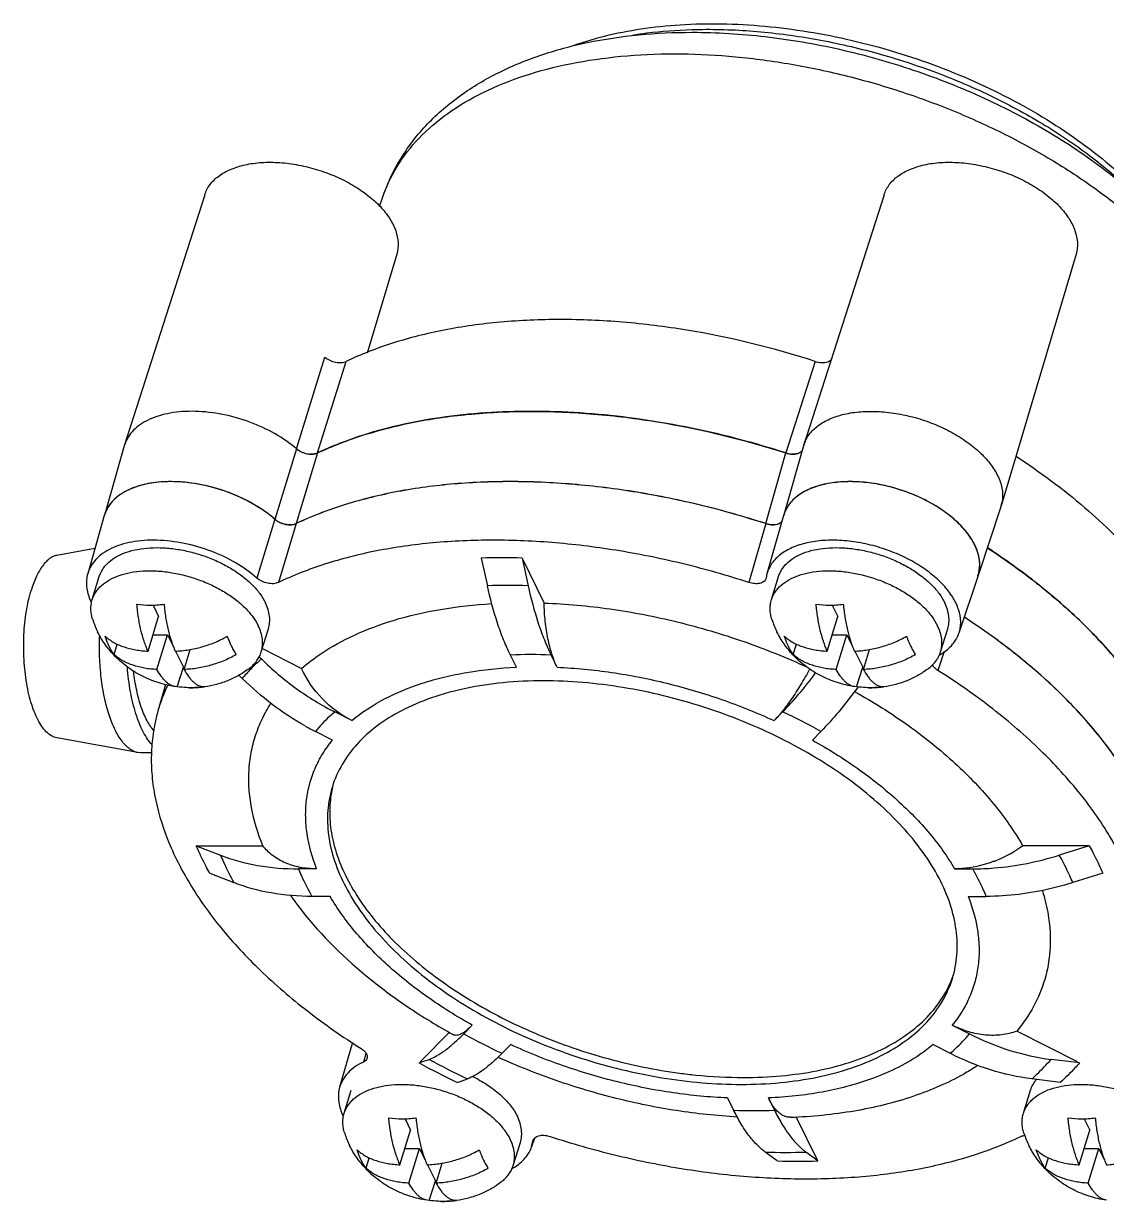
# Model space of a CAD drawing. Header units: millimetres. Extents: x 349 to 632, y 13 to 212.
# Drawn here: x 525.94 to 562.65, y 60.75 to 100.66 of the extents above; entities that cross this region are included whole.
import ezdxf

# ---------------------------------------------------------------- set-up
doc = ezdxf.new("R2010")
doc.units = ezdxf.units.MM
doc.header["$LTSCALE"] = 16.335
doc.layers.get('0').update_dxf_attribs({"linetype": 'CONTINUOUS'})
doc.layers.add('02___PRT_ALL_AXES', color=7, linetype='CONTINUOUS')
doc.layers.add('ALL_DRAFTS', color=7, linetype='CONTINUOUS')

msp = doc.modelspace()

# ---------------------------------------------------------------- linework, layer by layer
at = {"color": 7, "linetype": 'Continuous'}
for p, q in [((535.195, 86.25), (536.16, 89.355)), ((535.909, 86.109), (536.879, 89.212)), ((552.781, 89.212), (551.784, 86.109)), ((535.195, 86.25), (534.464, 83.858)), ((535.909, 86.109), (535.184, 83.714)), ((551.101, 83.714), (551.784, 86.109)), ((534.464, 83.86), (533.855, 81.867)), ((535.184, 83.716), (534.58, 81.719)), ((551.099, 83.716), (550.53, 81.719)), ((541.458, 82.548), (541.664, 81.609)), ((542.839, 82.548), (543.588, 81.023)), ((542.839, 82.548), (543.045, 81.609)), ((551.11, 81.867), (551.106, 81.845)), ((551.143, 82.019), (551.11, 81.867)), ((530.332, 80.951), (530.522, 80.563)), ((553.358, 80.951), (553.549, 80.563)), ((530.161, 79.394), (530.522, 80.563)), ((553.188, 79.394), (553.549, 80.563)), ((530.33, 79.941), (530.827, 79.941)), ((530.466, 78.772), (530.827, 79.941)), ((530.827, 79.941), (531.009, 79.571)), ((553.357, 79.941), (553.854, 79.941)), ((553.493, 78.772), (553.854, 79.941)), ((553.854, 79.941), (554.036, 79.571)), ((529.01, 79.275), (529.119, 79.629)), ((531.387, 78.772), (531.596, 79.448)), ((534.037, 79.482), (535.368, 78.807)), ((552.036, 79.275), (552.145, 79.629)), ((554.414, 78.772), (554.623, 79.448)), ((531.096, 79.394), (531.361, 78.853)), ((533.93, 79.205), (534.007, 79.128)), ((542.647, 78.847), (542.444, 79.262)), ((544.029, 78.847), (543.825, 79.262)), ((554.122, 79.394), (554.388, 78.853)), ((557.155, 79.381), (556.936, 78.74)), ((531.155, 78.187), (531.361, 78.853)), ((531.361, 78.853), (531.412, 78.853)), ((554.182, 78.187), (554.388, 78.853)), ((554.388, 78.853), (554.439, 78.853)), ((533.244, 78.577), (533.354, 78.469)), ((531.155, 78.187), (531.083, 78.192)), ((554.182, 78.187), (554.109, 78.192)), ((554.223, 78.171), (554.211, 78.155)), ((537.068, 77.039), (536.489, 77.333)), ((551.383, 77.039), (551.674, 77.333)), ((536.414, 76.38), (535.835, 76.674)), ((552.683, 76.38), (552.974, 76.674)), ((531.797, 72.799), (534.056, 72.799)), ((531.797, 72.799), (532.617, 72.48)), ((562.068, 72.799), (559.809, 72.799)), ((562.068, 72.799), (561.051, 72.48)), ((532.254, 71.867), (533.075, 71.548)), ((535.877, 72.016), (535.262, 72.016)), ((557.504, 72.016), (558.119, 72.016)), ((562.526, 71.867), (561.508, 71.548)), ((536.335, 71.083), (535.72, 71.083)), ((557.961, 71.083), (558.576, 71.083)), ((541.155, 66.719), (540.864, 66.425)), ((557.424, 66.719), (558.003, 66.425)), ((539.388, 65.475), (540.382, 66.477)), ((561.665, 65.475), (559.608, 66.518)), ((542.456, 66.06), (542.165, 65.766)), ((556.771, 66.06), (557.35, 65.766)), ((537.507, 65.62), (537.466, 65.471)), ((537.548, 65.77), (537.507, 65.62)), ((539.353, 65.439), (539.445, 65.472)), ((539.445, 65.472), (539.689, 65.559)), ((561.553, 65.462), (560.772, 65.559)), ((561.735, 65.439), (561.553, 65.462)), ((540.653, 64.78), (540.99, 64.9)), ((561.082, 64.78), (560.118, 64.9)), ((549.81, 64.252), (550.013, 63.837)), ((551.191, 64.252), (551.395, 63.837)), ((538.873, 63.546), (539.063, 63.158)), ((552.865, 62.118), (552.13, 63.615)), ((561.899, 63.546), (562.09, 63.158)), ((538.702, 61.989), (539.063, 63.158)), ((561.729, 61.989), (562.09, 63.158)), ((543.165, 62.601), (543.219, 62.828)), ((538.871, 62.536), (539.369, 62.536)), ((539.007, 61.367), (539.369, 62.536)), ((539.369, 62.536), (539.55, 62.166)), ((551.483, 62.118), (551.08, 62.42)), ((552.865, 62.118), (552.462, 62.42)), ((561.898, 62.536), (562.395, 62.536)), ((562.034, 61.367), (562.395, 62.536)), ((562.395, 62.536), (562.577, 62.166)), ((537.551, 61.87), (537.66, 62.223)), ((539.637, 61.989), (539.902, 61.448)), ((539.928, 61.367), (540.137, 62.043)), ((560.577, 61.87), (560.687, 62.223)), ((539.696, 60.782), (539.902, 61.448)), ((539.902, 61.448), (539.953, 61.448)), ((539.696, 60.782), (539.624, 60.787))]:
    msp.add_line(p, q, dxfattribs=at)
for centre, radius, start, end in [((542.437, 57.044), 30.531, 72.1733, 75.9498), ((530.462, 86.038), 1.148, 162.5834, 164.0426), ((530.459, 86.039), 1.145, 162.5823, 163.9967), ((530.458, 86.039), 1.144, 161.7902, 162.582), ((530.461, 86.038), 1.148, 162.2187, 162.5833), ((530.463, 86.038), 1.15, 157.6585, 162.216), ((553.489, 86.038), 1.149, 163.431, 163.9931), ((553.489, 86.037), 1.149, 162.1412, 163.4251), ((553.497, 86.035), 1.157, 156.6892, 162.1338), ((535.692, 86.869), 0.796, 241.3288, 244.8027), ((535.717, 86.923), 0.855, 244.8206, 251.7926), ((535.722, 86.936), 0.868, 251.7634, 255.4173), ((535.716, 86.911), 0.843, 255.3645, 262.0474), ((535.707, 86.845), 0.777, 262.0481, 266.0022), ((535.709, 86.634), 0.565, 274.3122, 278.654), ((552.046, 86.92), 0.852, 252.1132, 262.3269), ((552.034, 86.842), 0.774, 262.3675, 265.9154), ((557.982, 84.65), 1.149, 341.6105, 342.7617), ((557.98, 84.65), 1.15, 342.7725, 343.435), ((557.982, 84.649), 1.148, 342.7618, 343.4227), ((557.98, 84.65), 1.151, 343.4351, 348.5527), ((529.768, 83.678), 1.132, 161.8808, 164.0422), ((552.796, 83.677), 1.134, 163.0119, 163.9898), ((542.149, 60.286), 22.272, 88.2226, 91.7774), ((557.224, 82.309), 1.132, 341.6113, 343.8352), ((542.354, 60.37), 21.25, 88.1371, 91.8629), ((529.944, 81.873), 1.899, 203.4628, 206.0053), ((538.391, 74.118), 6.657, 131.1841, 135.5138), ((543.134, 62.154), 17.122, 87.6878, 92.3122), ((556.048, 80.937), 1.921, 299.7018, 302.1633), ((538.067, 74.441), 6.199, 135.5463, 139.483), ((536.023, 75.773), 5.749, 154.558, 164.0188), ((532.067, 78.616), 0.429, 267.1819, 271.1778), ((555.094, 78.616), 0.429, 267.1819, 271.1778), ((543.373, 59.348), 19.808, 61.0066, 65.2251), ((540.113, 85.11), 9.459, 240.7556, 243.1134), ((557.375, 76.12), 4.117, 292.2263, 306.239), ((557.369, 76.127), 4.126, 290.8504, 292.2702), ((543.821, 77.301), 10.781, 214.9749, 217.2343), ((550.465, 83.751), 19.808, 241.0066, 245.2251), ((551.486, 87.215), 24.66, 241.4218, 244.81), ((551.979, 88.732), 26.495, 241.5391, 244.6926), ((538.499, 64.474), 1.914, 203.7982, 206.0328), ((550.704, 80.945), 17.122, 267.6878, 272.3122), ((551.771, 83.659), 21.25, 268.1371, 271.8629), ((541.559, 63.538), 1.928, 299.1266, 302.2313), ((552.174, 84.379), 22.272, 268.2226, 271.7774), ((540.609, 61.211), 0.429, 267.1819, 271.1778)]:
    msp.add_arc(centre, radius, start, end, dxfattribs=at)
for points, start_tangent, end_tangent in [([(544.587, 99.921), (547.027, 100.502), (548.374, 100.63), (549.784, 100.647), (552.718, 100.354), (555.682, 99.638), (558.522, 98.538), (561.093, 97.11), (562.236, 96.294), (563.264, 95.424), (564.923, 93.56)], (0.942616, 0.333878), (0.580348, -0.814369)), ([(538.109, 94.751), (538.706, 96.044), (539.575, 97.192), (540.677, 98.167), (541.976, 98.962), (543.443, 99.577), (545.053, 100.015), (546.783, 100.276), (548.609, 100.363)], (0.315518, 0.94892), (1, 0)), ([(546.586, 100.271), (547.072, 100.34), (548.593, 100.456)], (0.987625, 0.156837), (0.999532, 0.030586)), ([(548.593, 100.456), (550.555, 100.412), (552.583, 100.165), (554.628, 99.72), (556.639, 99.089), (558.568, 98.287), (560.368, 97.333), (561.994, 96.251), (563.407, 95.067)], (0.999532, 0.030586), (0.726369, -0.687305)), ([(548.609, 100.363), (551.084, 100.217), (553.606, 99.787), (556.104, 99.085), (558.505, 98.134), (560.74, 96.959), (562.743, 95.59), (564.461, 94.059), (565.843, 92.396)], (1, 0), (0.571864, -0.820348)), ([(538.109, 94.751), (538.603, 95.811), (539.345, 96.77), (540.323, 97.612), (541.518, 98.322), (542.911, 98.888), (544.475, 99.299), (546.184, 99.549), (548.007, 99.633)], (0.315483, 0.948931), (1, 0)), ([(548.007, 99.633), (549.845, 99.555), (551.73, 99.322), (553.63, 98.938), (555.514, 98.409), (557.352, 97.745), (559.112, 96.955), (560.766, 96.053), (562.287, 95.054), (563.65, 93.974), (564.832, 92.832), (565.814, 91.644), (566.579, 90.432), (567.116, 89.216), (567.414, 88.014), (567.471, 86.848), (567.283, 85.736)], (1, 0), (-0.2748, -0.961501)), ([(552.781, 89.212), (548.423, 90.27), (546.251, 90.54), (544.133, 90.631), (542.104, 90.54), (540.198, 90.27), (538.446, 89.825), (536.879, 89.212)], (-0.951614, 0.307297), (-0.904063, -0.427398)), ([(536.16, 89.355), (536.323, 89.251), (536.52, 89.187), (536.716, 89.173), (536.879, 89.212)], (0.755338, -0.655336), (0.904063, 0.427398)), ([(552.781, 89.212), (552.947, 89.176), (553.028, 89.171), (553.105, 89.176), (553.324, 89.28)], (0.951614, -0.307297), (0.615024, 0.788509)), ([(535.195, 86.25), (534.471, 86.754), (533.613, 87.152), (532.688, 87.413), (531.764, 87.518), (530.911, 87.458), (530.195, 87.238), (529.905, 87.073), (529.668, 86.876), (529.489, 86.649), (529.371, 86.397)], (-0.760101, 0.649805), (-0.312497, -0.949919)), ([(535.909, 86.109), (537.477, 86.718), (539.226, 87.161), (541.13, 87.429), (543.154, 87.519), (545.268, 87.429), (547.434, 87.161), (551.784, 86.109)], (0.905065, 0.425274), (0.951987, -0.306139)), ([(549.849, 86.662), (546.461, 87.303), (543.154, 87.519), (540.06, 87.303), (537.302, 86.662)], (-0.970107, 0.242679), (-0.949187, -0.314714)), ([(552.395, 86.389), (552.574, 86.735), (552.87, 87.029), (553.271, 87.261), (553.763, 87.422), (554.328, 87.507), (554.945, 87.511), (555.591, 87.436), (556.242, 87.284), (556.874, 87.06), (557.465, 86.773), (557.992, 86.433), (558.435, 86.052), (558.779, 85.646), (559.011, 85.229), (559.122, 84.815), (559.108, 84.422)], (0.306246, 0.951952), (-0.198486, -0.980104)), ([(537.302, 86.662), (536.939, 86.536), (535.909, 86.109)], (-0.949187, -0.314714), (-0.905066, -0.42527)), ([(535.195, 86.25), (535.358, 86.147), (535.553, 86.084), (535.748, 86.07), (535.909, 86.109)], (0.760093, -0.649814), (0.905065, 0.425274)), ([(535.31, 86.171), (535.279, 86.189), (535.195, 86.25)], (-0.877226, 0.480077), (-0.760101, 0.649805)), ([(535.751, 86.071), (535.727, 86.069), (535.653, 86.07)], (-0.997106, -0.076026), (-0.997599, 0.069249)), ([(535.909, 86.109), (535.883, 86.098), (535.794, 86.075)], (-0.905067, -0.42527), (-0.988484, -0.151322)), ([(551.784, 86.109), (551.965, 86.072), (552.134, 86.077), (552.206, 86.096), (552.267, 86.125), (552.314, 86.163), (552.346, 86.208)], (0.951987, -0.306139), (0.437836, 0.899055)), ([(552.077, 86.07), (552.053, 86.069), (551.979, 86.071)], (-0.997388, -0.072235), (-0.997483, 0.070907)), ([(552.125, 86.076), (552.113, 86.074), (552.077, 86.07)], (-0.987587, -0.15707), (-0.997388, -0.072235)), ([(552.203, 86.095), (552.185, 86.089), (552.125, 86.076)], (-0.94439, -0.328827), (-0.987587, -0.15707)), ([(552.24, 86.111), (552.232, 86.106), (552.203, 86.095)], (-0.900232, -0.43541), (-0.94439, -0.328827)), ([(552.301, 86.15), (552.288, 86.139), (552.24, 86.111)], (-0.748487, -0.66315), (-0.900232, -0.43541)), ([(552.322, 86.172), (552.301, 86.15)], (-0.641906, -0.766783), (-0.748487, -0.66315)), ([(552.347, 86.21), (552.33, 86.181), (552.322, 86.172)], (-0.426932, -0.904284), (-0.641906, -0.766783)), ([(534.464, 83.858), (533.746, 84.367), (532.891, 84.769), (531.964, 85.032), (531.039, 85.136), (530.188, 85.072), (529.476, 84.846), (529.191, 84.677), (528.961, 84.475), (528.79, 84.244), (528.682, 83.989)], (-0.75288, 0.658158), (-0.274928, -0.961465)), ([(534.464, 83.86), (533.753, 84.365), (532.907, 84.764), (531.99, 85.028), (531.072, 85.136), (530.635, 85.129), (530.224, 85.08), (529.847, 84.991), (529.511, 84.864), (529.222, 84.701), (528.987, 84.505), (528.809, 84.28), (528.692, 84.03)], (-0.753214, 0.657775), (-0.311001, -0.95041)), ([(551.099, 83.716), (548.928, 84.33), (546.737, 84.777), (544.563, 85.047), (542.443, 85.138), (540.413, 85.047), (538.505, 84.777), (536.753, 84.33), (535.184, 83.716)], (-0.95145, 0.307804), (-0.903621, -0.428332)), ([(551.101, 83.714), (546.738, 84.775), (544.564, 85.046), (542.444, 85.137), (540.413, 85.046), (538.505, 84.775), (536.753, 84.328), (535.184, 83.714)], (-0.951424, 0.307884), (-0.903552, -0.428479)), ([(558.296, 81.953), (558.354, 82.342), (558.282, 82.756), (558.082, 83.179), (557.762, 83.595), (557.335, 83.987), (556.817, 84.341), (556.229, 84.642), (555.593, 84.879), (554.934, 85.043), (554.278, 85.126), (553.651, 85.126), (553.076, 85.043), (552.577, 84.881), (552.173, 84.644), (551.88, 84.343), (551.709, 83.989)], (0.315462, 0.948938), (-0.275807, -0.961213)), ([(558.311, 81.994), (558.349, 82.185), (558.355, 82.383), (558.271, 82.794), (558.062, 83.214), (557.737, 83.624), (557.307, 84.011), (556.789, 84.359), (556.204, 84.655), (555.572, 84.887), (554.92, 85.047), (554.27, 85.128), (553.649, 85.128), (553.08, 85.046), (552.585, 84.886), (552.182, 84.653), (551.887, 84.357), (551.784, 84.189), (551.712, 84.009)], (0.278395, 0.960467), (-0.292173, -0.956366)), ([(559.088, 84.341), (559.108, 84.422)], (0.268528, 0.963272), (0.197183, 0.980367)), ([(534.464, 83.86), (534.627, 83.755), (534.825, 83.69), (535.021, 83.676), (535.184, 83.716)], (0.753214, -0.657775), (0.903621, 0.428332)), ([(535.184, 83.714), (535.021, 83.674), (534.824, 83.688), (534.627, 83.753), (534.464, 83.858)], (-0.903552, -0.428479), (-0.75288, 0.658158)), ([(551.099, 83.716), (551.268, 83.679), (551.35, 83.675), (551.427, 83.68), (551.646, 83.788)], (0.95145, -0.307804), (0.59139, 0.806386)), ([(551.648, 83.784), (551.428, 83.678), (551.351, 83.673), (551.269, 83.677), (551.101, 83.714)], (-0.597091, -0.802174), (-0.951424, 0.307884)), ([(533.855, 81.867), (533.149, 82.376), (532.303, 82.779), (531.383, 83.044), (530.464, 83.151), (530.027, 83.142), (529.616, 83.091), (529.241, 82.999), (528.908, 82.869), (528.624, 82.702), (528.394, 82.501), (528.224, 82.272), (528.116, 82.019)], (-0.746898, 0.664939), (-0.274934, -0.961463)), ([(550.53, 81.719), (548.354, 82.338), (546.157, 82.788), (543.977, 83.061), (541.852, 83.153), (539.816, 83.061), (537.904, 82.788), (536.149, 82.338), (534.58, 81.719)], (-0.95097, 0.309285), (-0.902325, -0.431057)), ([(557.651, 80.007), (557.696, 80.195), (557.709, 80.391), (557.637, 80.8), (557.44, 81.218), (557.124, 81.629), (556.702, 82.017), (556.19, 82.367), (555.609, 82.664), (554.98, 82.898), (554.33, 83.06), (553.682, 83.142), (553.062, 83.143), (552.494, 83.061), (552.001, 82.9), (551.602, 82.666), (551.312, 82.369), (551.212, 82.2), (551.143, 82.019)], (0.315454, 0.948941), (-0.275807, -0.961213)), ([(558.615, 82.893), (560.39, 81.612), (561.94, 80.237), (563.235, 78.795), (564.252, 77.311), (564.97, 75.815), (565.377, 74.334), (565.464, 72.897), (565.23, 71.531)], (0.837275, -0.546781), (-0.285335, -0.958428)), ([(565.34, 71.962), (565.472, 73.296), (565.308, 74.689), (564.85, 76.115), (564.108, 77.551), (563.094, 78.971), (561.825, 80.351), (560.324, 81.665), (558.616, 82.893)], (0.210454, 0.977604), (-0.837253, 0.546816)), ([(528.116, 82.019), (528.077, 81.804), (528.078, 81.581), (528.202, 81.116)], (-0.274934, -0.961463), (0.398047, -0.917365)), ([(534.58, 81.719), (534.416, 81.679), (534.217, 81.694), (534.018, 81.76), (533.855, 81.867)], (-0.902325, -0.431057), (-0.746898, 0.664939)), ([(551.106, 81.845), (551.081, 81.793), (551.037, 81.748), (550.977, 81.714), (550.903, 81.69), (550.724, 81.68), (550.53, 81.719)], (-0.273663, -0.961826), (-0.95097, 0.309285)), ([(542.444, 79.262), (542.216, 79.773), (542.009, 80.338), (541.664, 81.609)], (-0.440543, 0.897732), (-0.214213, 0.976787)), ([(543.045, 81.609), (543.391, 80.338), (543.598, 79.773), (543.825, 79.262)], (0.214213, -0.976787), (0.440543, -0.897732)), ([(529.783, 80.984), (530.232, 80.95), (530.704, 80.984)], (0.987441, -0.15799), (0.989566, 0.144082)), ([(530.161, 79.394), (530.094, 79.556), (530.031, 79.729), (529.922, 80.111), (529.838, 80.533), (529.783, 80.984)], (-0.404041, 0.914741), (-0.087231, 0.996188)), ([(530.704, 80.984), (530.759, 80.533), (530.843, 80.111), (530.952, 79.729), (531.015, 79.556), (531.082, 79.394)], (0.087231, -0.996188), (0.404041, -0.914741)), ([(538.484, 80.437), (540.074, 80.808), (541.812, 81.004)], (0.956881, 0.290482), (0.998254, 0.05907)), ([(543.588, 81.023), (545.827, 80.823), (548.103, 80.384), (550.354, 79.72), (552.514, 78.847)], (0.999368, -0.035552), (0.907742, -0.419529)), ([(544.029, 78.847), (543.854, 79.289), (543.718, 79.814), (543.628, 80.401), (543.588, 81.023)], (-0.440543, 0.897732), (-0.023248, 0.99973)), ([(552.809, 80.984), (553.259, 80.95), (553.73, 80.984)], (0.987441, -0.15799), (0.989566, 0.144082)), ([(553.188, 79.394), (553.12, 79.556), (553.057, 79.729), (552.948, 80.111), (552.864, 80.533), (552.809, 80.984)], (-0.404041, 0.914741), (-0.087231, 0.996188)), ([(553.73, 80.984), (553.786, 80.533), (553.869, 80.111), (553.978, 79.729), (554.041, 79.556), (554.109, 79.394)], (0.087231, -0.996188), (0.404041, -0.914741)), ([(535.368, 78.807), (536.018, 79.302), (537.161, 79.938), (538.484, 80.437)], (0.757133, 0.653261), (0.956881, 0.290482)), ([(564.408, 69.043), (564.585, 69.719), (564.68, 70.418), (564.692, 71.136), (564.622, 71.868), (564.234, 73.366), (563.525, 74.882), (562.508, 76.386), (561.203, 77.85), (559.636, 79.244), (557.836, 80.541)], (0.312047, 0.950067), (-0.837913, 0.545804)), ([(564.399, 69.024), (564.579, 69.701), (564.676, 70.4), (564.622, 71.852), (564.237, 73.352), (563.53, 74.87), (562.513, 76.377), (561.207, 77.843), (559.638, 79.24), (557.836, 80.539)], (0.315553, 0.948908), (-0.837887, 0.545844)), ([(528.705, 79.896), (529.001, 79.689), (529.35, 79.534), (529.741, 79.437), (529.948, 79.409), (530.161, 79.394)], (0.754194, -0.656651), (0.999003, -0.04464)), ([(528.846, 79.551), (528.809, 79.631), (528.705, 79.896)], (-0.440543, 0.897732), (-0.324744, 0.945802)), ([(531.082, 79.394), (531.304, 79.409), (531.529, 79.437), (531.98, 79.534), (532.424, 79.689), (532.849, 79.896)], (0.999056, 0.043442), (0.870248, 0.492614)), ([(532.849, 79.896), (532.882, 79.804), (532.991, 79.551)], (0.324744, -0.945802), (0.440543, -0.897732)), ([(551.731, 79.896), (552.028, 79.689), (552.377, 79.534), (552.768, 79.437), (552.975, 79.409), (553.188, 79.394)], (0.754194, -0.656651), (0.999003, -0.04464)), ([(551.873, 79.551), (551.835, 79.631), (551.731, 79.896)], (-0.440543, 0.897732), (-0.324744, 0.945802)), ([(554.109, 79.394), (554.331, 79.409), (554.555, 79.437), (555.006, 79.534), (555.45, 79.689), (555.876, 79.896)], (0.999056, 0.043442), (0.870248, 0.492614)), ([(555.876, 79.896), (555.909, 79.804), (556.018, 79.551)], (0.324744, -0.945802), (0.440543, -0.897732)), ([(557.071, 79.311), (557.436, 79.624), (557.563, 79.808), (557.651, 80.007)], (0.84636, 0.532611), (0.315454, 0.948941)), ([(529.01, 79.275), (528.926, 79.404), (528.846, 79.551)], (-0.586502, 0.809948), (-0.440543, 0.897732)), ([(532.991, 79.551), (533.07, 79.404), (533.154, 79.275)], (0.440543, -0.897732), (0.586502, -0.809948)), ([(552.036, 79.275), (551.952, 79.404), (551.873, 79.551)], (-0.586502, 0.809948), (-0.440543, 0.897732)), ([(556.018, 79.551), (556.097, 79.404), (556.181, 79.275)], (0.440543, -0.897732), (0.586502, -0.809948)), ([(530.466, 78.772), (530.253, 78.787), (530.046, 78.815), (529.655, 78.913), (529.306, 79.067), (529.01, 79.275)], (-0.999003, 0.04464), (-0.754194, 0.656651)), ([(533.154, 79.275), (532.729, 79.067), (532.285, 78.913), (531.834, 78.815), (531.609, 78.787), (531.387, 78.772)], (-0.870248, -0.492614), (-0.999056, -0.043442)), ([(534.007, 79.128), (535.188, 78.128), (536.489, 77.333)], (0.711449, -0.702738), (0.891923, -0.452187)), ([(553.493, 78.772), (553.28, 78.787), (553.073, 78.815), (552.682, 78.913), (552.333, 79.067), (552.036, 79.275)], (-0.999003, 0.04464), (-0.754194, 0.656651)), ([(556.181, 79.275), (555.756, 79.067), (555.311, 78.913), (554.86, 78.815), (554.636, 78.787), (554.414, 78.772)], (-0.870248, -0.492614), (-0.999056, -0.043442)), ([(531.083, 78.192), (531, 78.212), (530.918, 78.248), (530.837, 78.3), (530.758, 78.367), (530.681, 78.449), (530.607, 78.545), (530.466, 78.772)], (-0.989117, 0.147131), (-0.479633, 0.877469)), ([(531.387, 78.772), (531.537, 78.532), (531.617, 78.432), (531.699, 78.349), (531.784, 78.282), (531.87, 78.233), (531.958, 78.201), (532.046, 78.187)], (0.479633, -0.877469), (0.998792, -0.049148)), ([(537.068, 77.039), (536.067, 77.783), (535.368, 78.807)], (-0.891923, 0.452187), (-0.413476, 0.910515)), ([(537.068, 77.039), (539.457, 78.305), (540.192, 78.512), (540.972, 78.672), (542.647, 78.847)], (0.76644, 0.642316), (0.999031, 0.044004)), ([(544.029, 78.847), (545.876, 78.672), (547.75, 78.305), (549.603, 77.756), (551.383, 77.039)], (0.99911, -0.042184), (0.908548, -0.41778)), ([(552.589, 78.785), (552.285, 78.255), (551.974, 77.774), (551.669, 77.363), (551.383, 77.039)], (-0.474966, -0.880004), (-0.703905, -0.710294)), ([(551.674, 77.333), (552.217, 77.93), (552.792, 78.654)], (0.703905, 0.710294), (0.599386, 0.80046)), ([(554.109, 78.192), (554.026, 78.212), (553.944, 78.248), (553.864, 78.3), (553.785, 78.367), (553.708, 78.449), (553.633, 78.545), (553.493, 78.772)], (-0.989117, 0.147131), (-0.479633, 0.877469)), ([(554.414, 78.772), (554.564, 78.532), (554.643, 78.432), (554.726, 78.349), (554.81, 78.282), (554.897, 78.233), (554.985, 78.201), (555.073, 78.187)], (0.479633, -0.877469), (0.998792, -0.049148)), ([(556.936, 78.74), (556.825, 78.83), (556.754, 78.929)], (-0.844917, 0.534898), (-0.422528, 0.90635)), ([(563.755, 67.078), (563.936, 67.765), (564.033, 68.476), (564.044, 69.206), (563.969, 69.951), (563.564, 71.476), (562.826, 73.017), (561.769, 74.545), (560.416, 76.028), (558.794, 77.436), (556.936, 78.74)], (0.315555, 0.948907), (-0.844917, 0.534898)), ([(535.492, 76.857), (534.375, 77.587), (533.354, 78.469)], (-0.872603, 0.488431), (-0.711449, 0.702738)), ([(531.566, 78.153), (531.461, 78.156), (531.155, 78.187)], (-0.99992, 0.012669), (-0.987441, 0.15799)), ([(532.076, 78.187), (531.947, 78.171), (531.566, 78.153)], (-0.989566, -0.144082), (-0.99992, 0.012669)), ([(554.211, 78.155), (553.574, 77.338), (552.974, 76.674)], (-0.590942, -0.806714), (-0.703905, -0.710294)), ([(554.115, 78.029), (555.937, 76.871), (557.521, 75.59), (558.823, 74.22), (559.809, 72.799)], (0.871055, -0.491186), (0.495348, -0.868694)), ([(554.593, 78.153), (554.488, 78.156), (554.182, 78.187)], (-0.99992, 0.012669), (-0.987441, 0.15799)), ([(555.103, 78.187), (554.974, 78.171), (554.593, 78.153)], (-0.989566, -0.144082), (-0.99992, 0.012669)), ([(534.056, 72.799), (533.669, 74.093), (533.589, 74.727), (533.585, 75.347), (533.658, 75.95), (533.807, 76.533), (534.03, 77.093), (534.328, 77.625)], (-0.380332, 0.92485), (0.541734, 0.84055)), ([(530.496, 77.356), (530.346, 76.676), (530.277, 75.974), (530.291, 75.255), (530.386, 74.521), (530.822, 73.026), (531.575, 71.517), (532.631, 70.024), (533.97, 68.576), (535.565, 67.201), (537.386, 65.926)], (-0.274912, -0.961469), (0.844917, -0.534898)), ([(536.489, 77.333), (536.311, 77.176), (535.835, 76.674)], (-0.763345, -0.645992), (-0.635042, -0.772478)), ([(535.877, 72.016), (535.553, 73.204), (535.506, 73.784), (535.535, 74.348), (535.642, 74.893), (535.825, 75.416), (536.083, 75.913), (536.414, 76.38)], (-0.368238, 0.929731), (0.630852, 0.775903)), ([(552.683, 76.38), (554.218, 75.416), (555.556, 74.348), (556.662, 73.204), (557.504, 72.016)], (0.873527, -0.486776), (0.505193, -0.863006)), ([(532.254, 71.867), (532.128, 72.1), (531.797, 72.799)], (-0.48751, 0.873118), (-0.38966, 0.920959)), ([(535.877, 72.016), (535.316, 72.067), (534.811, 72.22), (534.385, 72.468), (534.056, 72.799)], (-1, 0), (-0.59701, 0.802234)), ([(562.068, 72.799), (562.194, 72.566), (562.526, 71.867)], (0.48751, -0.873118), (0.38966, -0.920959)), ([(532.617, 72.48), (533.878, 72.133), (535.262, 72.016)], (0.932182, -0.361989), (1, 0)), ([(532.617, 72.48), (532.719, 72.247), (533.075, 71.548)], (0.386237, -0.9224), (0.490411, -0.871491)), ([(558.837, 72.271), (558.505, 72.16), (557.504, 72.016)], (-0.934515, -0.355923), (-1, 0)), ([(558.119, 72.016), (558.841, 72.045), (561.051, 72.48)], (1, 0), (0.954299, 0.298853)), ([(561.508, 71.548), (561.407, 71.781), (561.051, 72.48)], (-0.386237, 0.9224), (-0.490411, 0.871491)), ([(535.262, 72.016), (535.361, 71.783), (535.72, 71.083)], (0.37232, -0.928104), (0.501909, -0.86492)), ([(558.576, 71.083), (558.477, 71.316), (558.119, 72.016)], (-0.37232, 0.928104), (-0.501909, 0.86492)), ([(535.72, 71.083), (534.335, 71.201), (533.075, 71.548)], (-1, 0), (-0.932182, 0.361989)), ([(561.508, 71.548), (560.772, 71.346), (558.576, 71.083)], (-0.954299, -0.298853), (-1, 0)), ([(541.155, 66.719), (539.62, 67.683), (538.282, 68.751), (537.177, 69.895), (536.335, 71.083)], (-0.873527, 0.486776), (-0.505193, 0.863006)), ([(557.961, 71.083), (558.285, 69.895), (558.333, 69.315), (558.303, 68.751), (558.196, 68.206), (558.013, 67.683), (557.755, 67.186), (557.424, 66.719)], (0.368238, -0.929731), (-0.630852, -0.775903)), ([(560.479, 71.277), (560.553, 71.021), (560.702, 70.262)], (0.295709, -0.955278), (0.126714, -0.991939)), ([(535.237, 70.777), (537.556, 68.392), (538.967, 67.34), (540.518, 66.395)], (0.605024, -0.796207), (0.876064, -0.482195)), ([(560.702, 70.262), (560.732, 69.242), (560.558, 68.268), (560.181, 67.355), (559.608, 66.518)], (0.126714, -0.991939), (-0.643244, -0.765661)), ([(541.155, 66.719), (540.956, 66.539), (540.865, 66.473), (540.781, 66.423), (540.704, 66.39), (540.634, 66.375), (540.572, 66.376), (540.518, 66.395)], (-0.703905, -0.710294), (-0.876093, 0.482142)), ([(559.608, 66.518), (559.101, 66.392), (558.551, 66.384), (557.984, 66.495), (557.424, 66.719)], (-0.934008, -0.357251), (-0.891923, 0.452187)), ([(539.689, 65.559), (539.945, 65.679), (540.229, 65.865), (540.536, 66.114), (540.864, 66.425)], (0.941854, 0.336021), (0.703905, 0.710294)), ([(557.35, 65.766), (557.528, 65.923), (558.003, 66.425)], (0.763345, 0.645992), (0.635042, 0.772478)), ([(558.003, 66.425), (559.377, 65.865), (560.772, 65.559)], (0.891923, -0.452187), (0.992343, -0.123516)), ([(537.386, 65.926), (537.484, 65.85), (537.553, 65.766), (537.587, 65.68), (537.585, 65.599)], (0.844917, -0.534898), (-0.265273, -0.964173)), ([(549.81, 64.252), (547.963, 64.427), (546.088, 64.794), (544.236, 65.343), (542.456, 66.06)], (-0.99911, 0.042184), (-0.908548, 0.41778)), ([(556.771, 66.06), (556.315, 65.716), (554.649, 64.885)], (-0.76644, -0.642316), (-0.941396, -0.337305)), ([(537.466, 65.471), (537.175, 65.304), (536.941, 65.102), (536.767, 64.87), (536.657, 64.613)], (-0.904275, -0.426949), (-0.274787, -0.961505)), ([(537.585, 65.599), (537.543, 65.526), (537.466, 65.471)], (-0.265273, -0.964173), (-0.904275, -0.426949)), ([(542.165, 65.766), (541.836, 65.455), (541.529, 65.205), (541.246, 65.02), (540.99, 64.9)], (-0.703905, -0.710294), (-0.941854, -0.336021)), ([(542.029, 65.638), (543.988, 64.855), (546.019, 64.25), (548.081, 63.834), (550.132, 63.618)], (0.91059, -0.413311), (0.998434, -0.055936)), ([(560.118, 64.9), (558.723, 65.205), (557.35, 65.766)], (-0.992343, 0.123516), (-0.891923, 0.452187)), ([(560.118, 64.9), (560.293, 65.059), (560.772, 65.559)], (0.752434, 0.658668), (0.649273, 0.760555)), ([(558.284, 65.35), (557.8, 65.053), (556.129, 64.321)], (-0.832222, -0.554443), (-0.948743, -0.316049)), ([(561.735, 65.439), (561.583, 65.269), (561.082, 64.78)], (-0.65276, -0.757565), (-0.749662, -0.661821)), ([(554.649, 64.885), (553.019, 64.453), (551.191, 64.252)], (-0.941396, -0.337305), (-0.999031, -0.044004)), ([(536.657, 64.613), (536.618, 64.397), (536.62, 64.171), (536.748, 63.702)], (-0.274787, -0.961505), (0.403342, -0.915049)), ([(551.936, 63.6), (554.109, 63.821), (556.129, 64.321)], (0.999287, 0.03776), (0.94874, 0.316058)), ([(551.936, 63.6), (551.836, 63.607), (551.736, 63.637), (551.638, 63.688), (551.542, 63.76), (551.358, 63.967), (551.191, 64.252)], (-0.99928, -0.037944), (-0.440543, 0.897732)), ([(538.324, 63.579), (538.774, 63.545), (539.245, 63.579)], (0.987441, -0.15799), (0.989566, 0.144082)), ([(538.702, 61.989), (538.635, 62.151), (538.572, 62.324), (538.463, 62.706), (538.379, 63.128), (538.324, 63.579)], (-0.404041, 0.914741), (-0.087231, 0.996188)), ([(539.245, 63.579), (539.3, 63.128), (539.384, 62.706), (539.493, 62.324), (539.556, 62.151), (539.623, 61.989)], (0.087231, -0.996188), (0.404041, -0.914741)), ([(551.08, 62.42), (550.795, 62.672), (550.52, 62.995), (550.259, 63.385), (550.013, 63.837)], (-0.800508, 0.599321), (-0.440543, 0.897732)), ([(551.395, 63.837), (551.64, 63.385), (551.902, 62.995), (552.176, 62.672), (552.462, 62.42)], (0.440543, -0.897732), (0.800508, -0.599321)), ([(561.35, 63.579), (561.8, 63.545), (562.271, 63.579)], (0.987441, -0.15799), (0.989566, 0.144082)), ([(561.729, 61.989), (561.661, 62.151), (561.599, 62.324), (561.489, 62.706), (561.406, 63.128), (561.35, 63.579)], (-0.404041, 0.914741), (-0.087231, 0.996188)), ([(562.271, 63.579), (562.327, 63.128), (562.41, 62.706), (562.52, 62.324), (562.582, 62.151), (562.65, 61.989)], (0.087231, -0.996188), (0.404041, -0.914741)), ([(543.219, 62.828), (543.235, 62.862), (543.242, 62.873)], (0.318178, 0.948031), (0.578309, 0.815818)), ([(543.242, 62.873), (543.461, 62.982), (543.539, 62.988), (543.622, 62.983), (543.792, 62.947)], (0.578309, 0.815818), (0.95097, -0.309285)), ([(543.792, 62.947), (545.969, 62.327), (548.165, 61.877), (550.345, 61.604), (552.471, 61.513), (554.507, 61.604), (556.419, 61.877), (558.174, 62.327), (559.743, 62.947)], (0.95097, -0.309285), (0.902325, 0.431057)), ([(559.743, 62.947), (559.773, 62.959), (559.879, 62.984)], (0.902325, 0.431057), (0.993251, 0.115985)), ([(537.246, 62.491), (537.543, 62.283), (537.892, 62.129), (538.282, 62.032), (538.489, 62.004), (538.702, 61.989)], (0.754194, -0.656651), (0.999003, -0.04464)), ([(537.388, 62.146), (537.35, 62.226), (537.246, 62.491)], (-0.440543, 0.897732), (-0.324744, 0.945802)), ([(539.623, 61.989), (539.846, 62.004), (540.07, 62.032), (540.521, 62.129), (540.965, 62.283), (541.39, 62.491)], (0.999056, 0.043442), (0.870248, 0.492614)), ([(541.39, 62.491), (541.424, 62.399), (541.532, 62.146)], (0.324744, -0.945802), (0.440543, -0.897732)), ([(542.587, 61.907), (542.951, 62.219), (543.077, 62.403), (543.166, 62.601)], (0.845628, 0.533772), (0.316312, 0.948655)), ([(560.272, 62.491), (560.569, 62.283), (560.918, 62.129), (561.309, 62.032), (561.516, 62.004), (561.729, 61.989)], (0.754194, -0.656651), (0.999003, -0.04464)), ([(560.414, 62.146), (560.376, 62.226), (560.272, 62.491)], (-0.440543, 0.897732), (-0.324744, 0.945802)), ([(562.65, 61.989), (562.872, 62.004), (563.096, 62.032), (563.547, 62.129), (563.992, 62.283), (564.417, 62.491)], (0.999056, 0.043442), (0.870248, 0.492614)), ([(537.551, 61.87), (537.467, 61.999), (537.388, 62.146)], (-0.586502, 0.809948), (-0.440543, 0.897732)), ([(539.007, 61.367), (538.794, 61.382), (538.587, 61.41), (538.197, 61.508), (537.848, 61.662), (537.551, 61.87)], (-0.999003, 0.04464), (-0.754194, 0.656651)), ([(541.696, 61.87), (541.27, 61.662), (540.826, 61.508), (540.375, 61.41), (540.151, 61.382), (539.928, 61.367)], (-0.870248, -0.492614), (-0.999056, -0.043442)), ([(541.532, 62.146), (541.612, 61.999), (541.696, 61.87)], (0.440543, -0.897732), (0.586502, -0.809948)), ([(560.577, 61.87), (560.493, 61.999), (560.414, 62.146)], (-0.586502, 0.809948), (-0.440543, 0.897732)), ([(562.034, 61.367), (561.821, 61.382), (561.614, 61.41), (561.223, 61.508), (560.874, 61.662), (560.577, 61.87)], (-0.999003, 0.04464), (-0.754194, 0.656651)), ([(539.624, 60.787), (539.541, 60.807), (539.459, 60.843), (539.378, 60.895), (539.299, 60.962), (539.222, 61.044), (539.148, 61.14), (539.007, 61.367)], (-0.989117, 0.147131), (-0.479633, 0.877469)), ([(539.928, 61.367), (540.079, 61.127), (540.158, 61.027), (540.24, 60.944), (540.325, 60.877), (540.412, 60.827), (540.499, 60.796), (540.588, 60.782)], (0.479633, -0.877469), (0.998792, -0.049148)), ([(562.65, 60.787), (562.568, 60.807), (562.486, 60.843), (562.405, 60.895), (562.326, 60.962), (562.249, 61.044), (562.175, 61.14), (562.034, 61.367)], (-0.989117, 0.147131), (-0.479633, 0.877469)), ([(540.107, 60.748), (540.002, 60.751), (539.696, 60.782)], (-0.99992, 0.012669), (-0.987441, 0.15799)), ([(540.617, 60.782), (540.488, 60.766), (540.107, 60.748)], (-0.989566, -0.144082), (-0.99992, 0.012669))]:
    msp.add_spline(points, degree=3, dxfattribs=dict(at, start_tangent=start_tangent, end_tangent=end_tangent))
at = {"layer": '02___PRT_ALL_AXES', "color": 7, "linetype": 'Continuous'}
for p, q in [((528.36, 82.872), (527.069, 82.638)), ((528.269, 81.138), (528.511, 81.921)), ((551.296, 81.138), (551.538, 81.921)), ((534.002, 79.366), (534.244, 80.15)), ((557.028, 79.366), (557.27, 80.15)), ((529.818, 75.955), (527.069, 76.453)), ((529.917, 75.946), (529.818, 75.955)), ((530.305, 75.946), (529.917, 75.946)), ((536.81, 63.733), (537.052, 64.516)), ((559.837, 63.733), (560.079, 64.516)), ((542.543, 61.961), (542.785, 62.745))]:
    msp.add_line(p, q, dxfattribs=at)
for centre, radius, start, end in [((531.229, 81.411), 3.091, 197.8609, 206.156), ((554.255, 81.411), 3.091, 197.8609, 206.156), ((531.611, 81.622), 3.469, 269.2598, 277.2338), ((531.619, 81.541), 3.388, 277.2729, 277.7702), ((554.637, 81.622), 3.469, 269.2598, 277.2338), ((554.645, 81.541), 3.388, 277.2729, 277.7702), ((539.933, 73.966), 3.611, 165.1983, 166.6783), ((554.045, 69.606), 3.618, 338.9602, 340.9641), ((539.77, 64.006), 3.091, 197.8609, 206.156), ((562.797, 64.006), 3.091, 197.8609, 206.156), ((540.152, 64.216), 3.469, 269.2598, 277.2338), ((540.16, 64.136), 3.388, 277.2729, 277.7702)]:
    msp.add_arc(centre, radius, start, end, dxfattribs=at)
for points, start_tangent, end_tangent in [([(527.069, 82.638), (526.945, 82.599), (526.823, 82.527), (526.704, 82.423), (526.591, 82.288), (526.383, 81.931), (526.208, 81.473)], (-0.983981, -0.178274), (-0.295247, -0.955421)), ([(528.511, 81.921), (528.563, 82.054), (528.634, 82.179), (528.723, 82.297), (528.831, 82.406), (529.098, 82.596), (529.428, 82.742), (529.81, 82.843), (530.235, 82.894), (530.692, 82.894), (531.167, 82.843), (531.648, 82.744), (532.121, 82.597), (532.575, 82.408), (532.995, 82.181), (533.372, 81.923), (533.694, 81.641), (533.952, 81.342), (534.141, 81.035)], (0.295191, 0.955438), (0.440543, -0.897732)), ([(551.538, 81.921), (551.589, 82.054), (551.66, 82.179), (551.75, 82.297), (551.858, 82.406), (552.125, 82.596), (552.454, 82.742), (552.837, 82.843), (553.262, 82.894), (553.718, 82.894), (554.193, 82.843), (554.674, 82.744), (555.148, 82.597), (555.601, 82.408), (556.022, 82.181), (556.398, 81.923), (556.72, 81.641), (556.979, 81.342), (557.167, 81.035)], (0.295191, 0.955438), (0.440543, -0.897732)), ([(528.269, 81.138), (528.321, 81.27), (528.392, 81.396), (528.481, 81.514), (528.589, 81.623), (528.856, 81.812), (529.186, 81.959), (529.568, 82.059), (529.993, 82.11), (530.45, 82.111), (530.925, 82.06), (531.406, 81.96), (531.879, 81.814), (532.333, 81.624), (532.753, 81.398), (533.13, 81.14), (533.451, 80.858), (533.71, 80.559), (533.899, 80.252)], (0.295287, 0.955409), (0.440543, -0.897732)), ([(551.296, 81.138), (551.347, 81.27), (551.418, 81.396), (551.508, 81.514), (551.616, 81.623), (551.883, 81.812), (552.212, 81.959), (552.595, 82.059), (553.02, 82.11), (553.476, 82.111), (553.951, 82.06), (554.432, 81.96), (554.906, 81.814), (555.359, 81.624), (555.78, 81.398), (556.156, 81.14), (556.478, 80.858), (556.737, 80.559), (556.925, 80.252)], (0.295287, 0.955409), (0.440543, -0.897732)), ([(527.069, 76.453), (526.907, 76.511), (526.749, 76.625), (526.599, 76.792), (526.459, 77.011), (526.332, 77.275), (526.22, 77.582), (526.125, 77.924), (526.049, 78.296), (525.959, 79.103), (525.956, 79.941), (526.041, 80.751), (526.208, 81.473)], (-0.983973, 0.178315), (0.295247, 0.955421)), ([(528.286, 80.463), (528.243, 80.638), (528.225, 80.81), (528.234, 80.977), (528.269, 81.138)], (-0.306688, 0.95181), (0.295287, 0.955409)), ([(534.244, 80.15), (534.284, 80.359), (534.281, 80.579), (534.232, 80.805), (534.141, 81.035)], (0.295191, 0.955438), (-0.440543, 0.897732)), ([(551.313, 80.463), (551.269, 80.638), (551.251, 80.81), (551.26, 80.977), (551.296, 81.138)], (-0.306688, 0.95181), (0.295287, 0.955409)), ([(557.27, 80.15), (557.311, 80.359), (557.307, 80.579), (557.259, 80.805), (557.167, 81.035)], (0.295191, 0.955438), (-0.440543, 0.897732)), ([(534.002, 79.366), (534.042, 79.576), (534.039, 79.795), (533.99, 80.022), (533.899, 80.252)], (0.295287, 0.955409), (-0.440543, 0.897732)), ([(557.028, 79.366), (557.069, 79.576), (557.065, 79.795), (557.017, 80.022), (556.925, 80.252)], (0.295287, 0.955409), (-0.440543, 0.897732)), ([(528.999, 79.264), (528.697, 79.636), (528.454, 80.048)], (-0.685395, 0.728171), (-0.440543, 0.897732)), ([(529.818, 75.955), (529.679, 75.998), (529.541, 76.077), (529.408, 76.191), (529.28, 76.339), (529.044, 76.729), (528.843, 77.232), (528.685, 77.828), (528.576, 78.493), (528.521, 79.2), (528.523, 79.921)], (-0.983964, 0.178365), (0.040783, 0.999168)), ([(552.025, 79.264), (551.724, 79.636), (551.481, 80.048)], (-0.685395, 0.728171), (-0.440543, 0.897732)), ([(531.083, 78.192), (530.501, 78.327), (529.949, 78.555), (529.443, 78.869), (528.999, 79.264)], (-0.989102, 0.147231), (-0.685395, 0.728171)), ([(533.607, 78.819), (533.742, 78.939), (533.853, 79.071), (533.94, 79.214), (534.002, 79.366)], (0.790147, 0.612917), (0.295287, 0.955409)), ([(554.109, 78.192), (553.528, 78.327), (552.976, 78.555), (552.469, 78.869), (552.025, 79.264)], (-0.989102, 0.147231), (-0.685395, 0.728171)), ([(556.633, 78.819), (556.798, 78.971), (556.926, 79.141)], (0.790147, 0.612917), (0.519665, 0.85437)), ([(556.926, 79.141), (556.985, 79.251), (557.028, 79.366)], (0.519665, 0.85437), (0.295287, 0.955409)), ([(530.302, 76.219), (530.147, 76.413), (530.002, 76.655), (529.87, 76.941), (529.753, 77.267), (529.569, 78.016), (529.462, 78.859)], (-0.685699, 0.727886), (-0.075539, 0.997143)), ([(530.369, 76.689), (530.133, 77.029), (529.932, 77.496), (529.777, 78.066), (529.675, 78.71)], (-0.678608, 0.734501), (-0.108413, 0.994106)), ([(533.607, 78.819), (533.259, 78.585), (532.884, 78.4), (532.487, 78.266), (532.077, 78.184)], (-0.790157, -0.612904), (-0.990818, -0.135202)), ([(556.633, 78.819), (556.286, 78.585), (555.91, 78.4), (555.514, 78.266), (555.103, 78.184)], (-0.790157, -0.612904), (-0.990818, -0.135202)), ([(543.564, 78.387), (542.202, 78.322), (540.93, 78.128), (539.772, 77.81), (538.749, 77.372)], (-1, 0), (-0.886471, -0.462783)), ([(557.429, 68.301), (557.581, 69.103), (557.555, 69.946), (557.353, 70.815), (556.977, 71.696), (556.433, 72.575), (555.731, 73.437), (554.882, 74.268), (553.901, 75.053), (552.804, 75.78), (551.608, 76.436), (550.335, 77.011), (549.004, 77.495), (547.639, 77.881), (546.262, 78.161), (544.896, 78.33), (543.564, 78.387)], (0.295292, 0.955407), (-1, 0)), ([(538.749, 77.372), (537.923, 76.854), (537.25, 76.245), (536.743, 75.555), (536.41, 74.798)], (-0.886471, -0.462783), (-0.295292, -0.955407)), ([(536.41, 74.798), (536.258, 73.996), (536.283, 73.153), (536.486, 72.284), (536.862, 71.403), (537.406, 70.524), (538.108, 69.662), (538.956, 68.831), (539.937, 68.046), (541.035, 67.319), (542.23, 66.663), (543.504, 66.088), (544.834, 65.604), (546.199, 65.218), (547.576, 64.939), (548.942, 64.769), (550.275, 64.712)], (-0.295292, -0.955407), (1, 0)), ([(536.418, 74.798), (536.322, 74.083), (536.363, 73.337), (536.541, 72.572), (536.854, 71.797), (537.298, 71.021), (537.867, 70.256), (538.554, 69.51), (539.349, 68.793), (540.244, 68.115), (541.225, 67.484), (543.397, 66.397), (545.755, 65.586), (548.175, 65.095)], (-0.230425, -0.97309), (0.991198, -0.132388)), ([(550.275, 64.712), (551.603, 64.774), (552.846, 64.958), (553.983, 65.261), (554.992, 65.677), (555.855, 66.2), (556.557, 66.819), (557.084, 67.524), (557.429, 68.301)], (1, 0), (0.295292, 0.955407)), ([(550.347, 64.947), (551.629, 65.004), (552.833, 65.175), (553.939, 65.458), (554.928, 65.846), (555.784, 66.334), (556.492, 66.913), (557.041, 67.575), (557.422, 68.307)], (1, 0), (0.359007, 0.933335)), ([(548.175, 65.095), (548.727, 65.03), (550.347, 64.947)], (0.991198, -0.132388), (1, 0)), ([(536.81, 63.733), (536.862, 63.865), (536.933, 63.991), (537.023, 64.109), (537.13, 64.218), (537.397, 64.407), (537.727, 64.554), (538.109, 64.654), (538.535, 64.705), (538.991, 64.706), (539.466, 64.655), (539.947, 64.555), (540.421, 64.409), (540.874, 64.219), (541.294, 63.993), (541.671, 63.735), (541.993, 63.453), (542.251, 63.154), (542.44, 62.847)], (0.295287, 0.955409), (0.440543, -0.897732)), ([(541.155, 64.984), (541.661, 64.698), (542.095, 64.367), (542.28, 64.19), (542.44, 64.006), (542.682, 63.63)], (0.899172, -0.437594), (0.440543, -0.897732)), ([(559.837, 63.733), (559.889, 63.865), (559.959, 63.991), (560.049, 64.109), (560.157, 64.218), (560.424, 64.407), (560.753, 64.554), (561.136, 64.654), (561.561, 64.705), (562.017, 64.706), (562.493, 64.655), (562.974, 64.555), (563.447, 64.409), (563.9, 64.219), (564.321, 63.993), (564.697, 63.735), (565.019, 63.453), (565.278, 63.154), (565.466, 62.847)], (0.295287, 0.955409), (0.440543, -0.897732)), ([(560.079, 64.516), (560.161, 64.707), (560.283, 64.882)], (0.295191, 0.955438), (0.648108, 0.761548)), ([(536.828, 63.058), (536.784, 63.233), (536.766, 63.405), (536.775, 63.572), (536.81, 63.733)], (-0.306688, 0.95181), (0.295287, 0.955409)), ([(542.785, 62.745), (542.826, 62.954), (542.822, 63.174), (542.774, 63.4), (542.682, 63.63)], (0.295191, 0.955438), (-0.440543, 0.897732)), ([(559.854, 63.058), (559.81, 63.233), (559.793, 63.405), (559.802, 63.572), (559.837, 63.733)], (-0.306688, 0.95181), (0.295287, 0.955409)), ([(542.543, 61.961), (542.583, 62.171), (542.58, 62.39), (542.532, 62.617), (542.44, 62.847)], (0.295287, 0.955409), (-0.440543, 0.897732)), ([(537.54, 61.859), (537.238, 62.231), (536.995, 62.643)], (-0.685395, 0.728171), (-0.440543, 0.897732)), ([(560.566, 61.859), (560.265, 62.231), (560.022, 62.643)], (-0.685395, 0.728171), (-0.440543, 0.897732)), ([(542.148, 61.414), (542.283, 61.534), (542.395, 61.666), (542.481, 61.809), (542.543, 61.961)], (0.790147, 0.612917), (0.295287, 0.955409)), ([(539.624, 60.787), (539.042, 60.922), (538.49, 61.15), (537.984, 61.464), (537.54, 61.859)], (-0.989102, 0.147231), (-0.685395, 0.728171)), ([(562.65, 60.787), (562.069, 60.922), (561.517, 61.15), (561.011, 61.464), (560.566, 61.859)], (-0.989102, 0.147231), (-0.685395, 0.728171)), ([(542.148, 61.414), (541.8, 61.18), (541.425, 60.995), (541.028, 60.861), (540.618, 60.779)], (-0.790157, -0.612904), (-0.990818, -0.135202))]:
    msp.add_spline(points, degree=3, dxfattribs=dict(at, start_tangent=start_tangent, end_tangent=end_tangent))
at = {"layer": 'ALL_DRAFTS', "color": 7, "linetype": 'Continuous'}
for p, q in [((532.085, 94.859), (529.368, 86.389)), ((538.012, 94.461), (538.109, 94.751)), ((555.112, 94.859), (552.395, 86.389)), ((538.592, 92.849), (537.594, 89.492)), ((561.619, 92.849), (559.083, 84.322)), ((529.358, 86.354), (528.694, 84.03)), ((552.384, 86.354), (551.714, 84.008)), ((559.072, 84.287), (558.31, 81.995)), ((528.68, 83.989), (528.116, 82.018)), ((551.706, 83.989), (551.143, 82.018)), ((558.298, 81.952), (557.651, 80.007)), ((530.755, 78.261), (530.496, 77.356)), ((537.091, 66.131), (536.657, 64.613)), ((543.262, 62.891), (543.166, 62.602))]:
    msp.add_line(p, q, dxfattribs=at)
for points, start_tangent, end_tangent in [([(532.085, 94.859), (532.263, 95.201), (532.558, 95.491), (532.959, 95.717), (533.45, 95.873), (534.013, 95.951), (534.627, 95.948), (535.268, 95.865), (535.911, 95.705), (536.533, 95.474), (537.108, 95.181), (537.616, 94.837), (538.037, 94.455), (538.355, 94.049), (538.558, 93.636), (538.638, 93.231), (538.592, 92.848)], (0.305403, 0.952223), (-0.285328, -0.95843)), ([(555.112, 94.86), (555.186, 95.036), (555.29, 95.201), (555.584, 95.491), (555.985, 95.717), (556.476, 95.873), (557.04, 95.951), (557.653, 95.948), (558.294, 95.865), (558.937, 95.706), (559.559, 95.475), (560.134, 95.182), (560.642, 94.837), (561.063, 94.455), (561.382, 94.05), (561.584, 93.637), (561.665, 93.231), (561.619, 92.849)], (0.305483, 0.952197), (-0.284925, -0.95855)), ([(559.587, 85.998), (561.915, 84.255), (563.817, 82.359), (564.587, 81.373), (565.229, 80.374), (566.102, 78.369)], (0.836638, -0.547756), (0.284969, -0.958537))]:
    msp.add_spline(points, degree=3, dxfattribs=dict(at, start_tangent=start_tangent, end_tangent=end_tangent))

doc.saveas('drawing.dxf')
